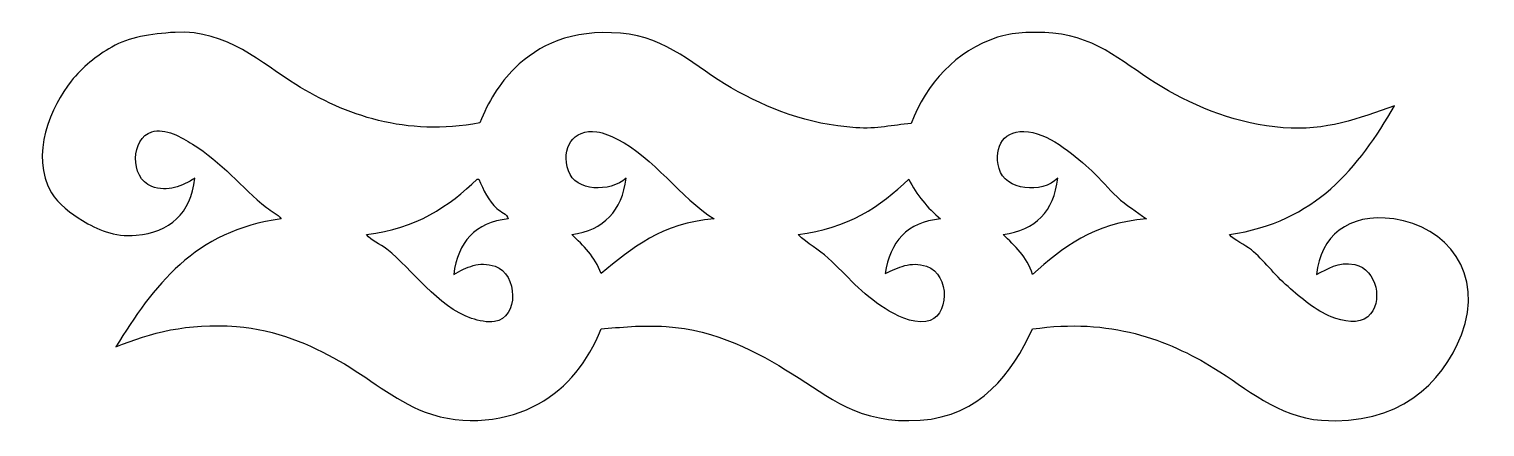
# Model space of a CAD drawing. Header units: centimetres. Extents: x -7 to 7, y -1.9 to 1.9.
import ezdxf

# ---------------------------------------------------------------- set-up
doc = ezdxf.new("R2010")
doc.units = ezdxf.units.CM
doc.header["$MEASUREMENT"] = 0
doc.layers.add('Layer 1', color=7, linetype='Continuous')

msp = doc.modelspace()

# ---------------------------------------------------------------- linework, layer by layer
at = {"layer": 'Layer 1'}
for points, knots in [([(-2.64352, 0.99305), (-2.56094, 1.19297), (-2.45654, 1.37095), (-2.30779, 1.51616), (-2.30779, 1.51616), (-2.07967, 1.73886), (-1.76815, 1.8907), (-1.29285, 1.85186), (-1.29285, 1.85186), (-0.83967, 1.81484), (-0.57787, 1.52666), (-0.23105, 1.32875), (-0.23105, 1.32875), (0.13003, 1.12272), (0.4929, 0.9799), (0.96346, 0.94619), (0.96346, 0.94619), (1.16862, 0.93151), (1.31599, 0.97347), (1.49435, 0.98524), (1.49435, 0.98524), (1.64223, 1.37008), (1.92356, 1.68424), (2.32194, 1.81283), (2.32194, 1.81283), (2.45696, 1.85638), (2.64463, 1.86953), (2.85283, 1.85186), (2.85283, 1.85186), (3.30318, 1.81365), (3.55906, 1.53738), (3.89902, 1.33658), (3.89902, 1.33658), (4.23348, 1.13904), (4.63088, 0.97894), (5.06231, 0.94621), (5.06231, 0.94621), (5.47429, 0.91496), (5.78264, 1.03154), (6.13194, 1.157), (6.13194, 1.157), (5.78663, 0.56283), (5.36997, 0.03998), (4.54703, -0.07657), (4.54703, -0.07657), (4.5963, -0.13716), (4.69123, -0.17095), (4.75785, -0.2249), (4.75785, -0.2249), (4.87289, -0.31809), (4.97928, -0.46276), (5.10916, -0.57621), (5.10916, -0.57621), (5.2373, -0.6881), (5.37504, -0.80534), (5.52297, -0.86508), (5.52297, -0.86508), (5.64015, -0.91244), (5.79031, -0.9371), (5.87428, -0.86508), (5.87428, -0.86508), (6.03083, -0.73091), (5.96109, -0.40997), (5.74937, -0.36541), (5.74937, -0.36541), (5.58049, -0.32988), (5.49701, -0.40885), (5.38242, -0.4591), (5.38242, -0.4591), (5.42232, -0.09622), (5.67664, 0.13224), (6.12413, 0.07179), (6.12413, 0.07179), (6.63105, 0.00334), (6.99739, -0.44814), (6.77212, -1.03684), (6.77212, -1.03684), (6.59006, -1.51267), (6.16162, -1.90909), (5.42925, -1.8566), (5.42925, -1.8566), (5.01285, -1.82678), (4.70781, -1.54669), (4.39867, -1.35693), (4.39867, -1.35693), (3.95637, -1.08544), (3.40489, -0.8734), (2.65763, -0.98217), (2.65763, -0.98217), (2.46454, -1.40519), (2.15579, -1.81733), (1.58019, -1.85659), (1.58019, -1.85659), (0.99141, -1.89675), (0.70421, -1.62963), (0.35443, -1.41159), (0.35443, -1.41159), (0.01492, -1.19992), (-0.37333, -0.99109), (-0.85569, -0.95876), (-0.85569, -0.95876), (-1.08612, -0.94331), (-1.30358, -0.96601), (-1.48027, -0.9822), (-1.48027, -0.9822), (-1.6097, -1.29959), (-1.79367, -1.53767), (-2.08146, -1.70046), (-2.08146, -1.70046), (-2.36729, -1.86215), (-2.79224, -1.91991), (-3.16668, -1.77854), (-3.16668, -1.77854), (-3.4736, -1.66265), (-3.70831, -1.44681), (-3.99427, -1.28665), (-3.99427, -1.28665), (-4.27063, -1.1319), (-4.59188, -0.98849), (-4.97799, -0.95873), (-4.97799, -0.95873), (-5.45551, -0.92195), (-5.79616, -1.01863), (-6.1335, -1.15391), (-6.1335, -1.15391), (-5.77682, -0.57371), (-5.37761, -0.03605), (-4.54862, 0.07183), (-4.54862, 0.07183), (-4.58175, 0.12012), (-4.64313, 0.14388), (-4.68914, 0.18113), (-4.68914, 0.18113), (-4.92938, 0.37573), (-5.11594, 0.61301), (-5.39965, 0.79012), (-5.39965, 0.79012), (-5.50146, 0.85367), (-5.66132, 0.94612), (-5.79002, 0.90722), (-5.79002, 0.90722), (-5.98843, 0.84724), (-6.00433, 0.4664), (-5.79002, 0.38411), (-5.79002, 0.38411), (-5.6382, 0.32582), (-5.49416, 0.3893), (-5.37621, 0.46219), (-5.37621, 0.46219), (-5.4137, 0.12363), (-5.61674, -0.05552), (-5.93832, -0.08433), (-5.93832, -0.08433), (-6.15149, -0.10343), (-6.31919, -0.02551), (-6.45365, 0.05622), (-6.45365, 0.05622), (-6.56192, 0.122), (-6.68855, 0.21767), (-6.75033, 0.32168), (-6.75033, 0.32168), (-6.96573, 0.68429), (-6.74983, 1.15805), (-6.56295, 1.39128), (-6.56295, 1.39128), (-6.45241, 1.52921), (-6.32199, 1.63382), (-6.17258, 1.7192), (-6.17258, 1.7192), (-6.007, 1.81382), (-5.80846, 1.84615), (-5.56359, 1.85975), (-5.56359, 1.85975), (-5.06543, 1.88735), (-4.72962, 1.55855), (-4.40808, 1.36008), (-4.40808, 1.36008), (-3.93207, 1.06623), (-3.35414, 0.85893), (-2.64352, 0.99305)], [0, 0, 0, 0, 0.02173913, 0.02173913, 0.02173913, 0.02173913, 0.04347826, 0.04347826, 0.04347826, 0.04347826, 0.06521739, 0.06521739, 0.06521739, 0.06521739, 0.08695652, 0.08695652, 0.08695652, 0.08695652, 0.10869565, 0.10869565, 0.10869565, 0.10869565, 0.13043478, 0.13043478, 0.13043478, 0.13043478, 0.15217391, 0.15217391, 0.15217391, 0.15217391, 0.17391304, 0.17391304, 0.17391304, 0.17391304, 0.19565217, 0.19565217, 0.19565217, 0.19565217, 0.2173913, 0.2173913, 0.2173913, 0.2173913, 0.23913043, 0.23913043, 0.23913043, 0.23913043, 0.26086957, 0.26086957, 0.26086957, 0.26086957, 0.2826087, 0.2826087, 0.2826087, 0.2826087, 0.30434783, 0.30434783, 0.30434783, 0.30434783, 0.32608696, 0.32608696, 0.32608696, 0.32608696, 0.34782609, 0.34782609, 0.34782609, 0.34782609, 0.36956522, 0.36956522, 0.36956522, 0.36956522, 0.39130435, 0.39130435, 0.39130435, 0.39130435, 0.41304348, 0.41304348, 0.41304348, 0.41304348, 0.43478261, 0.43478261, 0.43478261, 0.43478261, 0.45652174, 0.45652174, 0.45652174, 0.45652174, 0.47826087, 0.47826087, 0.47826087, 0.47826087, 0.5, 0.5, 0.5, 0.5, 0.52173913, 0.52173913, 0.52173913, 0.52173913, 0.54347826, 0.54347826, 0.54347826, 0.54347826, 0.56521739, 0.56521739, 0.56521739, 0.56521739, 0.58695652, 0.58695652, 0.58695652, 0.58695652, 0.60869565, 0.60869565, 0.60869565, 0.60869565, 0.63043478, 0.63043478, 0.63043478, 0.63043478, 0.65217391, 0.65217391, 0.65217391, 0.65217391, 0.67391304, 0.67391304, 0.67391304, 0.67391304, 0.69565217, 0.69565217, 0.69565217, 0.69565217, 0.7173913, 0.7173913, 0.7173913, 0.7173913, 0.73913043, 0.73913043, 0.73913043, 0.73913043, 0.76086957, 0.76086957, 0.76086957, 0.76086957, 0.7826087, 0.7826087, 0.7826087, 0.7826087, 0.80434783, 0.80434783, 0.80434783, 0.80434783, 0.82608696, 0.82608696, 0.82608696, 0.82608696, 0.84782609, 0.84782609, 0.84782609, 0.84782609, 0.86956522, 0.86956522, 0.86956522, 0.86956522, 0.89130435, 0.89130435, 0.89130435, 0.89130435, 0.91304348, 0.91304348, 0.91304348, 0.91304348, 0.93478261, 0.93478261, 0.93478261, 0.93478261, 0.95652174, 0.95652174, 0.95652174, 0.95652174, 1, 1, 1, 1]), ([(-1.32404, 0.83692), (-1.37923, 0.86457), (-1.4539, 0.89857), (-1.51922, 0.90719), (-1.51922, 0.90719), (-1.75052, 0.93772), (-1.86601, 0.75109), (-1.79248, 0.53243), (-1.79248, 0.53243), (-1.72586, 0.33436), (-1.39489, 0.32518), (-1.23815, 0.46216), (-1.23815, 0.46216), (-1.28162, 0.15167), (-1.44905, -0.03483), (-1.76126, -0.07656), (-1.76126, -0.07656), (-1.65013, -0.18403), (-1.53666, -0.28915), (-1.48019, -0.45132), (-1.48019, -0.45132), (-1.18489, -0.2105), (-0.8944, 0.03512), (-0.39495, 0.07179), (-0.39495, 0.07179), (-0.72121, 0.27581), (-0.97286, 0.66086), (-1.32404, 0.83692)], [0, 0, 0, 0, 0.125, 0.125, 0.125, 0.125, 0.25, 0.25, 0.25, 0.25, 0.375, 0.375, 0.375, 0.375, 0.5, 0.5, 0.5, 0.5, 0.625, 0.625, 0.625, 0.625, 0.75, 0.75, 0.75, 0.75, 1, 1, 1, 1]), ([(3.46968, 0.28259), (3.38705, 0.35969), (3.31627, 0.45237), (3.22767, 0.53244), (3.22767, 0.53244), (3.08321, 0.66293), (2.84471, 0.87695), (2.61868, 0.9072), (2.61868, 0.9072), (2.38651, 0.93826), (2.28189, 0.76906), (2.33761, 0.55586), (2.33761, 0.55586), (2.3933, 0.34274), (2.7543, 0.3131), (2.89974, 0.46217), (2.89974, 0.46217), (2.86534, 0.14261), (2.68757, -0.03355), (2.37663, -0.07655), (2.37663, -0.07655), (2.4877, -0.18667), (2.60684, -0.28875), (2.6577, -0.45911), (2.6577, -0.45911), (2.94599, -0.20606), (3.24629, 0.03489), (3.75075, 0.07178), (3.75075, 0.07178), (3.65351, 0.14503), (3.55757, 0.20057), (3.46968, 0.28259)], [0, 0, 0, 0, 0.11111111, 0.11111111, 0.11111111, 0.11111111, 0.22222222, 0.22222222, 0.22222222, 0.22222222, 0.33333333, 0.33333333, 0.33333333, 0.33333333, 0.44444444, 0.44444444, 0.44444444, 0.44444444, 0.55555556, 0.55555556, 0.55555556, 0.55555556, 0.66666667, 0.66666667, 0.66666667, 0.66666667, 0.77777778, 0.77777778, 0.77777778, 0.77777778, 1, 1, 1, 1]), ([(-2.47953, 0.17329), (-2.55507, 0.24645), (-2.61217, 0.34794), (-2.6513, 0.45436), (-2.6513, 0.45436), (-2.65649, 0.45436), (-2.6617, 0.45436), (-2.66691, 0.45436), (-2.66691, 0.45436), (-2.93872, 0.19528), (-3.25143, -0.02295), (-3.72871, -0.07653), (-3.72871, -0.07653), (-3.68323, -0.14191), (-3.60137, -0.16302), (-3.53353, -0.21708), (-3.53353, -0.21708), (-3.28932, -0.41171), (-3.05014, -0.76723), (-2.72158, -0.88071), (-2.72158, -0.88071), (-2.65334, -0.90428), (-2.56399, -0.92061), (-2.50295, -0.91193), (-2.50295, -0.91193), (-2.26348, -0.87796), (-2.28022, -0.45155), (-2.49514, -0.38104), (-2.49514, -0.38104), (-2.65275, -0.32934), (-2.76732, -0.38998), (-2.89334, -0.45912), (-2.89334, -0.45912), (-2.85236, -0.14876), (-2.68948, 0.0397), (-2.37023, 0.07177), (-2.37023, 0.07177), (-2.38015, 0.12191), (-2.44236, 0.13728), (-2.47953, 0.17329)], [0, 0, 0, 0, 0.09090909, 0.09090909, 0.09090909, 0.09090909, 0.18181818, 0.18181818, 0.18181818, 0.18181818, 0.27272727, 0.27272727, 0.27272727, 0.27272727, 0.36363636, 0.36363636, 0.36363636, 0.36363636, 0.45454545, 0.45454545, 0.45454545, 0.45454545, 0.54545455, 0.54545455, 0.54545455, 0.54545455, 0.63636364, 0.63636364, 0.63636364, 0.63636364, 0.72727273, 0.72727273, 0.72727273, 0.72727273, 0.81818182, 0.81818182, 0.81818182, 0.81818182, 1, 1, 1, 1]), ([(1.47099, 0.45433), (1.20133, 0.19311), (0.88478, -0.02126), (0.40919, -0.07656), (0.40919, -0.07656), (0.50084, -0.16366), (0.60784, -0.22102), (0.69806, -0.30296), (0.69806, -0.30296), (0.8834, -0.47129), (1.01704, -0.64536), (1.24456, -0.78702), (1.24456, -0.78702), (1.34193, -0.84764), (1.49827, -0.9305), (1.63493, -0.91193), (1.63493, -0.91193), (1.86493, -0.88068), (1.87306, -0.45658), (1.64274, -0.38104), (1.64274, -0.38104), (1.48457, -0.32918), (1.37445, -0.39379), (1.24457, -0.45131), (1.24457, -0.45131), (1.29344, -0.14884), (1.45282, 0.04312), (1.77546, 0.0718), (1.77546, 0.0718), (1.65257, 0.17789), (1.54613, 0.30047), (1.47099, 0.45433)], [0, 0, 0, 0, 0.11111111, 0.11111111, 0.11111111, 0.11111111, 0.22222222, 0.22222222, 0.22222222, 0.22222222, 0.33333333, 0.33333333, 0.33333333, 0.33333333, 0.44444444, 0.44444444, 0.44444444, 0.44444444, 0.55555556, 0.55555556, 0.55555556, 0.55555556, 0.66666667, 0.66666667, 0.66666667, 0.66666667, 0.77777778, 0.77777778, 0.77777778, 0.77777778, 1, 1, 1, 1])]:
    msp.add_open_spline(points, degree=3, knots=knots, dxfattribs=at)

doc.saveas('drawing.dxf')
